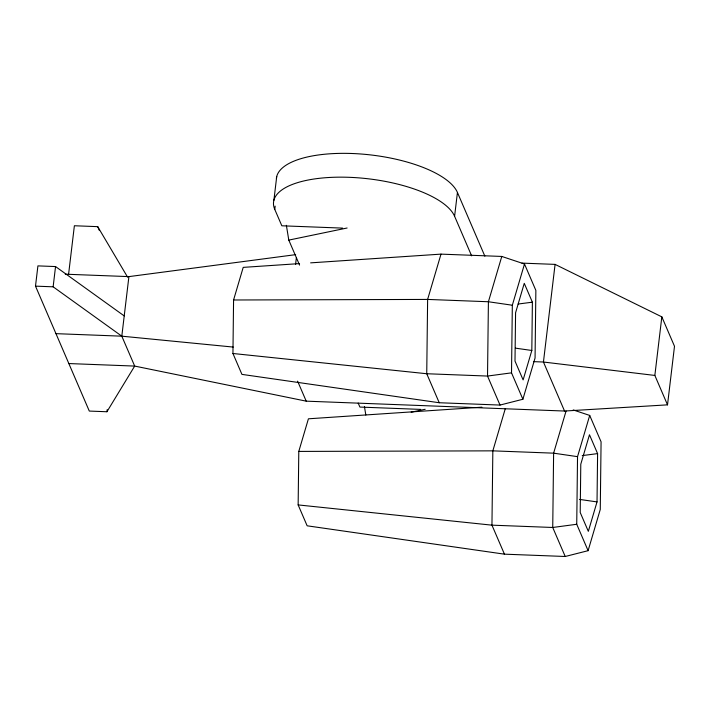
<?xml version="1.0" encoding="UTF-8"?>
<svg xmlns="http://www.w3.org/2000/svg" width="710" height="710" viewBox="0 0 710 710"><rect width="100%" height="100%" fill="white"/><g stroke="black" fill="none" stroke-linecap="round" stroke-linejoin="round"><path stroke-width="1.06" d="M310.616 262.86L440.999 254.127L501.784 256.443L524.495 264.005L535.864 290.408L535.065 358.026L522.888 399.251L500.017 405.064L439.233 402.739L241.933 374.383L232.942 353.491L233.572 299.993L243.21 267.377L299.558 263.596M573.192 409.936L589.708 415.43L601.077 441.824L600.269 509.452L588.102 550.676L565.222 556.489L504.446 554.164L307.146 525.808L298.147 504.916L298.786 451.418L308.415 418.802L481.904 407.176M522.888 399.251L511.519 372.848L512.327 305.229L524.495 264.005M531.817 350.483L532.385 302.185L524.264 283.334L515.575 312.773L514.998 361.07L523.119 379.921L531.817 350.483L515.416 348.14M588.102 550.676L576.733 524.273L577.532 456.654L589.708 415.43M597.021 501.908L597.598 453.61L589.477 434.76L580.789 464.198L580.212 512.496L588.333 531.346L597.021 501.908L579.538 499.405M295.653 254.65L128.909 276.616L121.809 336.176L134.687 366.076L106.935 411.747L89.3 411.072L35.5 286.139L37.914 265.886L55.549 266.561L124.223 315.923M233.253 347.075L121.809 336.176L53.135 286.813L55.549 266.561M68.568 274.45L74.381 225.753L97.723 226.65L127.614 277.175M106.935 411.747L107.192 409.617M273.882 200.326L276.722 176.515M342.619 228.114L281.834 225.789L274.77 209.397L275.161 206.148M295.573 264.386L296.363 257.801M471.635 255.857L454.595 216.275L457.435 192.463A91.759 34.222 6.8 0 0 361.461 154.043A91.759 34.222 6.8 0 0 276.376 178.467M555.078 264.386L543.443 362.02L564.548 411.037L667.515 404.851L674.5 346.267L661.835 316.864L555.078 264.386L521.965 263.117M667.515 404.851L654.851 375.439L661.835 316.864M440.999 254.127L427.624 299.425L426.737 373.735L439.233 402.739M501.784 256.443L488.409 301.75L487.522 376.06L500.017 405.064M505.28 408.703L492.838 450.85L491.95 525.16L504.446 554.164M566.065 411.028L553.614 453.166L552.735 527.477L565.222 556.489M286.37 225.301L288.792 240.104L347.11 227.999M411.143 412.199L425.183 409.279M511.519 372.848L487.522 376.06L426.737 373.735L232.942 353.491M576.733 524.273L552.735 527.477L491.95 525.16L298.147 504.916M518.131 304.031L532.385 302.185M582.244 455.598L597.598 453.61M233.572 299.993L427.624 299.425L488.409 301.75L512.327 305.229M298.786 451.418L492.838 450.85L553.614 453.166L577.532 456.654M65.258 274.184L128.909 276.616M35.5 286.139L53.135 286.813M55.966 333.656L121.809 336.176M533.503 361.639L543.443 362.02L654.851 375.439M68.835 363.555L134.687 366.076L306.223 401.159L564.548 411.037M420.684 409.395L359.908 407.07L358.177 403.067M457.435 192.463L484.859 256.159M288.792 240.104L299.567 265.105M297.605 381.155L306.223 401.159M97.723 226.65L99.391 230.537M364.434 406.582L365.827 415.039M274.77 209.397A91.759 34.222 6.8 0 1 349.391 177.322A91.759 34.222 6.8 0 1 454.595 216.275"/></g></svg>
